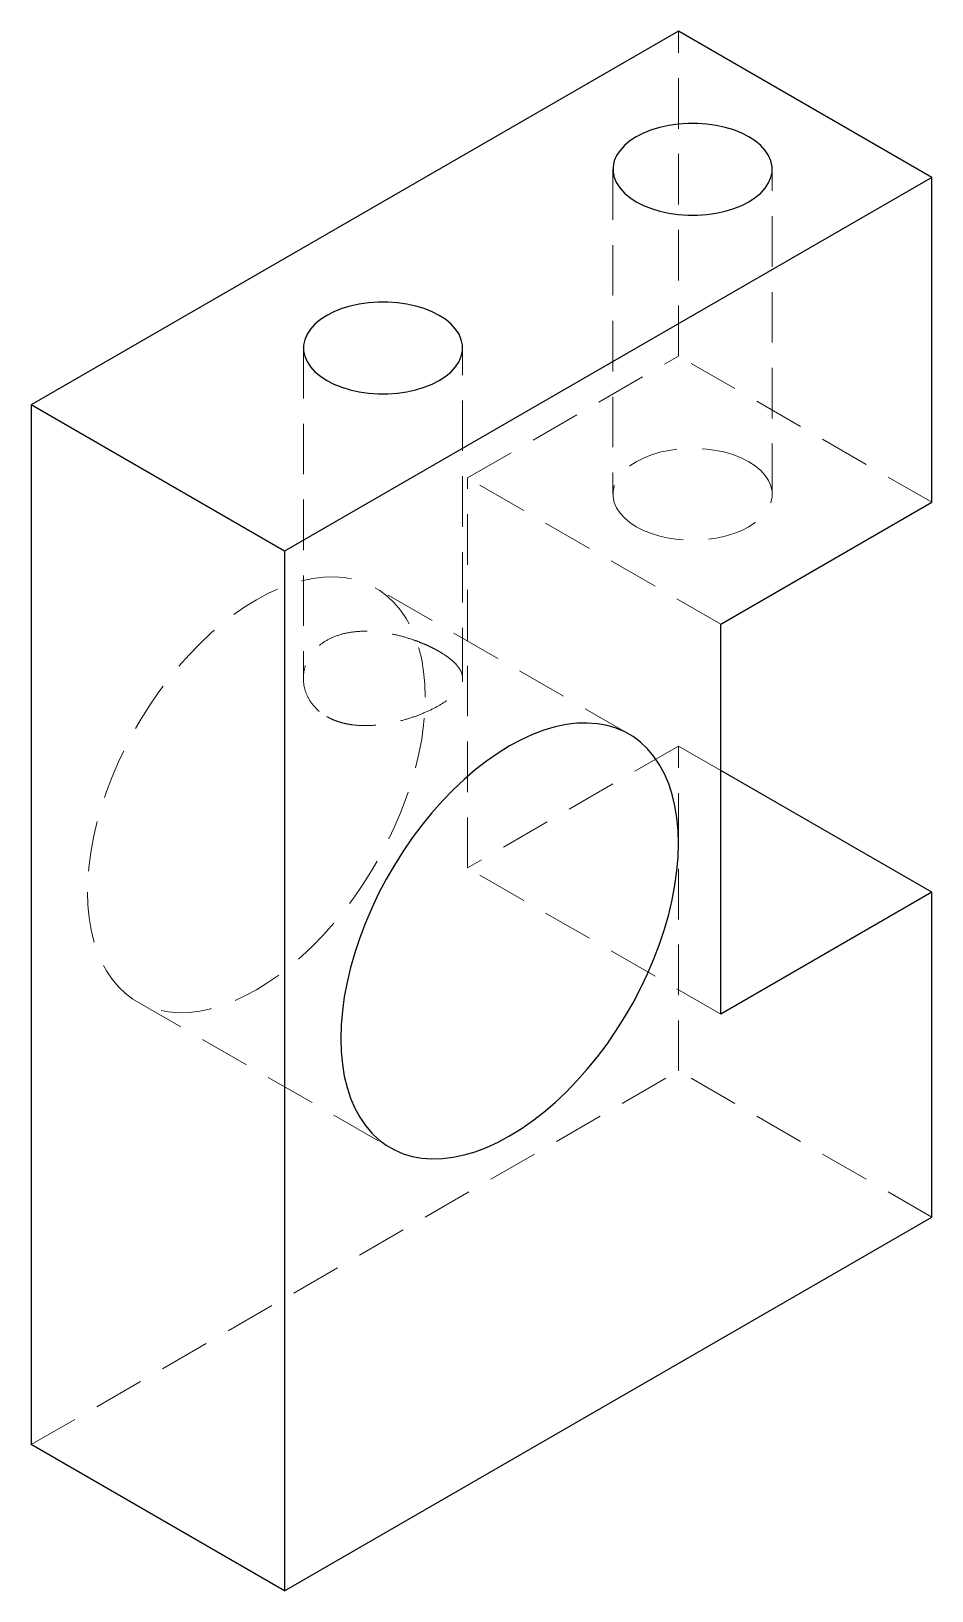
# Model space of a CAD drawing. Header units: millimetres. Extents: x 361 to 480, y 234 to 360.
# Drawn here: x 457.07 to 479.69, y 320.78 to 359.98 of the extents above.
import ezdxf

# ---------------------------------------------------------------- set-up
doc = ezdxf.new("R2010")
doc.units = ezdxf.units.MM
doc.linetypes.add('HIDDEN', pattern=[1.905, 1.27, -0.635])

msp = doc.modelspace()

# ---------------------------------------------------------------- linework, layer by layer
at = {"color": 7, "linetype": 'Continuous', "lineweight": 25}
for p, q in [((473.33, 359.976), (457.066, 350.587)), ((479.694, 356.302), (473.33, 359.976)), ((479.694, 356.302), (463.43, 346.913)), ((479.694, 348.137), (479.694, 356.302)), ((463.43, 346.913), (457.066, 350.587)), ((457.066, 350.587), (457.066, 324.458)), ((474.39, 345.075), (479.694, 348.137)), ((463.43, 346.913), (463.43, 320.784)), ((474.39, 335.277), (474.39, 345.075)), ((479.694, 338.338), (474.39, 341.4)), ((479.694, 338.338), (474.39, 335.277)), ((479.694, 330.173), (479.694, 338.338)), ((463.43, 320.784), (479.694, 330.173)), ((463.43, 320.784), (457.066, 324.458))]:
    msp.add_line(p, q, dxfattribs=at)
at = {"color": 7, "linetype": 'HIDDEN', "lineweight": 18}
for p, q in [((473.33, 351.81), (473.33, 359.976)), ((471.683, 356.506), (471.683, 348.341)), ((475.683, 348.341), (475.683, 356.506)), ((463.905, 352.016), (463.905, 343.712)), ((467.905, 343.712), (467.905, 352.016)), ((468.026, 348.749), (473.33, 351.81)), ((479.694, 348.137), (473.33, 351.81)), ((474.39, 345.075), (468.026, 348.749)), ((468.026, 338.95), (468.026, 348.749)), ((472.087, 342.311), (465.723, 345.984)), ((473.33, 342.012), (468.026, 338.95)), ((474.39, 341.4), (473.33, 342.012)), ((473.33, 333.847), (473.33, 342.012)), ((474.39, 335.277), (468.026, 338.95)), ((459.723, 335.592), (466.087, 331.918)), ((457.066, 324.458), (473.33, 333.847)), ((479.694, 330.173), (473.33, 333.847))]:
    msp.add_line(p, q, dxfattribs=at)
at = {"color": 7, "linetype": 'Continuous', "lineweight": 25, "flags": 128}
for points in [[(475.098, 357.323), (474.917, 357.415), (474.718, 357.494), (474.504, 357.559), (474.278, 357.608), (474.044, 357.642), (473.804, 357.659), (473.563, 357.659), (473.323, 357.642), (473.088, 357.608), (472.862, 357.559), (472.649, 357.494), (472.45, 357.415), (472.269, 357.323), (472.109, 357.218), (471.972, 357.103), (471.86, 356.98), (471.774, 356.85), (471.716, 356.714), (471.687, 356.576), (471.687, 356.436), (471.716, 356.298), (471.774, 356.163), (471.86, 356.032), (471.972, 355.909), (472.109, 355.794), (472.269, 355.69)], [(472.269, 355.69), (472.45, 355.597), (472.649, 355.518), (472.862, 355.453), (473.088, 355.404), (473.323, 355.371), (473.563, 355.354), (473.804, 355.354), (474.044, 355.371), (474.278, 355.404), (474.504, 355.453), (474.718, 355.518), (474.917, 355.597), (475.098, 355.69), (475.258, 355.794), (475.395, 355.909), (475.507, 356.032), (475.593, 356.163), (475.651, 356.298), (475.68, 356.436), (475.68, 356.576), (475.651, 356.714), (475.593, 356.85), (475.507, 356.98), (475.395, 357.103), (475.258, 357.218), (475.098, 357.323)], [(467.319, 352.832), (467.139, 352.925), (466.94, 353.004), (466.726, 353.069), (466.5, 353.118), (466.266, 353.152), (466.026, 353.168), (465.784, 353.168), (465.545, 353.152), (465.31, 353.118), (465.084, 353.069), (464.87, 353.004), (464.672, 352.925), (464.491, 352.832), (464.331, 352.728), (464.194, 352.613), (464.081, 352.49), (463.996, 352.359), (463.938, 352.224), (463.909, 352.086), (463.909, 351.946), (463.938, 351.808), (463.996, 351.672), (464.081, 351.542), (464.194, 351.419), (464.331, 351.304), (464.491, 351.2)], [(464.491, 351.2), (464.672, 351.107), (464.87, 351.028), (465.084, 350.963), (465.31, 350.914), (465.545, 350.88), (465.784, 350.863), (466.026, 350.863), (466.266, 350.88), (466.5, 350.914), (466.726, 350.963), (466.94, 351.028), (467.139, 351.107), (467.319, 351.2), (467.48, 351.304), (467.617, 351.419), (467.729, 351.542), (467.815, 351.672), (467.872, 351.808), (467.901, 351.946), (467.901, 352.086), (467.872, 352.224), (467.815, 352.359), (467.729, 352.49), (467.617, 352.613), (467.48, 352.728), (467.319, 352.832)], [(473.33, 339.564), (473.32, 339.892), (473.29, 340.208), (473.241, 340.509), (473.172, 340.795), (473.085, 341.063), (472.979, 341.313), (472.854, 341.543), (472.712, 341.753), (472.553, 341.941), (472.378, 342.106), (472.188, 342.248), (471.983, 342.367), (471.765, 342.46), (471.534, 342.529), (471.292, 342.573), (471.039, 342.591), (470.777, 342.584), (470.508, 342.551), (470.232, 342.493), (469.95, 342.409), (469.665, 342.301), (469.377, 342.169), (469.087, 342.014), (468.798, 341.835), (468.509, 341.634), (468.224, 341.413), (467.942, 341.171), (467.666, 340.911), (467.397, 340.632), (467.135, 340.338), (466.883, 340.028), (466.64, 339.704), (466.41, 339.369), (466.191, 339.023), (465.986, 338.668), (465.796, 338.306), (465.621, 337.939), (465.462, 337.567), (465.32, 337.194), (465.196, 336.82), (465.089, 336.447), (465.002, 336.078), (464.933, 335.713), (464.884, 335.355), (464.854, 335.005), (464.844, 334.665)], [(464.844, 334.665), (464.854, 334.337), (464.884, 334.021), (464.933, 333.72), (465.002, 333.434), (465.089, 333.166), (465.196, 332.916), (465.32, 332.686), (465.462, 332.476), (465.621, 332.288), (465.796, 332.123), (465.986, 331.98), (466.191, 331.862), (466.41, 331.768), (466.64, 331.699), (466.883, 331.656), (467.135, 331.638), (467.397, 331.645), (467.666, 331.678), (467.942, 331.736), (468.224, 331.819), (468.509, 331.927), (468.798, 332.059), (469.087, 332.215), (469.377, 332.394), (469.665, 332.594), (469.95, 332.816), (470.232, 333.058), (470.508, 333.318), (470.777, 333.596), (471.039, 333.891), (471.292, 334.201), (471.534, 334.524), (471.765, 334.86), (471.983, 335.206), (472.188, 335.56), (472.378, 335.922), (472.553, 336.29), (472.712, 336.661), (472.854, 337.035), (472.979, 337.409), (473.085, 337.782), (473.172, 338.151), (473.241, 338.516), (473.29, 338.874), (473.32, 339.224), (473.33, 339.564)]]:
    msp.add_lwpolyline(points, dxfattribs=at)
at = {"color": 7, "linetype": 'HIDDEN', "lineweight": 18, "flags": 128}
for points in [[(472.269, 347.524), (472.109, 347.629), (471.972, 347.743), (471.86, 347.867), (471.774, 347.997), (471.716, 348.133), (471.687, 348.271), (471.687, 348.41), (471.716, 348.549), (471.774, 348.684), (471.86, 348.815), (471.972, 348.938), (472.109, 349.053), (472.269, 349.157), (472.45, 349.25), (472.649, 349.329), (472.862, 349.394), (473.088, 349.443), (473.323, 349.476), (473.563, 349.493), (473.804, 349.493), (474.044, 349.476), (474.278, 349.443), (474.504, 349.394), (474.718, 349.329), (474.917, 349.25), (475.098, 349.157)], [(475.098, 349.157), (475.258, 349.053), (475.395, 348.938), (475.507, 348.815), (475.593, 348.684), (475.651, 348.549), (475.68, 348.41), (475.68, 348.271), (475.651, 348.133), (475.593, 347.997), (475.507, 347.867), (475.395, 347.743), (475.258, 347.629), (475.098, 347.524), (474.917, 347.432), (474.718, 347.353), (474.504, 347.288), (474.278, 347.238), (474.044, 347.205), (473.804, 347.188), (473.563, 347.188), (473.323, 347.205), (473.088, 347.238), (472.862, 347.288), (472.649, 347.353), (472.45, 347.432), (472.269, 347.524)], [(466.966, 343.237), (466.956, 343.566), (466.926, 343.882), (466.877, 344.183), (466.808, 344.468), (466.721, 344.737), (466.615, 344.987), (466.49, 345.217), (466.348, 345.426), (466.189, 345.614), (466.014, 345.78), (465.824, 345.922), (465.619, 346.04), (465.401, 346.134), (465.17, 346.203), (464.928, 346.247), (464.675, 346.265), (464.413, 346.258), (464.144, 346.225), (463.868, 346.167), (463.586, 346.083), (463.301, 345.975), (463.013, 345.843), (462.723, 345.687), (462.434, 345.509), (462.145, 345.308), (461.86, 345.087), (461.579, 344.845), (461.302, 344.584), (461.033, 344.306), (460.771, 344.011), (460.519, 343.702), (460.277, 343.378), (460.046, 343.043), (459.827, 342.697), (459.622, 342.342), (459.432, 341.98), (459.257, 341.613), (459.098, 341.241), (458.956, 340.868), (458.832, 340.494), (458.725, 340.121), (458.638, 339.752), (458.569, 339.387), (458.52, 339.029), (458.49, 338.679), (458.481, 338.339)], [(458.481, 338.339), (458.49, 338.01), (458.52, 337.695), (458.569, 337.393), (458.638, 337.108), (458.725, 336.84), (458.832, 336.59), (458.956, 336.36), (459.098, 336.15), (459.257, 335.962), (459.432, 335.796), (459.622, 335.654), (459.827, 335.536), (460.046, 335.442), (460.277, 335.373), (460.519, 335.33), (460.771, 335.311), (461.033, 335.319), (461.302, 335.352), (461.579, 335.41), (461.86, 335.493), (462.145, 335.601), (462.434, 335.733), (462.723, 335.889), (463.013, 336.068), (463.301, 336.268), (463.586, 336.49), (463.868, 336.731), (464.144, 336.992), (464.413, 337.27), (464.675, 337.565), (464.928, 337.875), (465.17, 338.198), (465.401, 338.533), (465.619, 338.879), (465.824, 339.234), (466.014, 339.596), (466.189, 339.964), (466.348, 340.335), (466.49, 340.709), (466.615, 341.083), (466.721, 341.455), (466.808, 341.825), (466.877, 342.189), (466.926, 342.547), (466.956, 342.897), (466.966, 343.237)]]:
    msp.add_lwpolyline(points, dxfattribs=at)
at = {"color": 7, "linetype": 'HIDDEN', "lineweight": 18}
for points, knots in [([(467.319, 344.387), (467.288, 344.404), (467.225, 344.44), (467.123, 344.492), (466.998, 344.551), (466.847, 344.615), (466.61, 344.703), (466.296, 344.798), (465.906, 344.874), (465.515, 344.907), (465.138, 344.887), (464.788, 344.811), (464.482, 344.676), (464.229, 344.488), (464.044, 344.255), (463.93, 343.992), (463.893, 343.712), (463.93, 343.432), (464.032, 343.196), (464.167, 343.011), (464.312, 342.868), (464.431, 342.792), (464.491, 342.754)], [0, 0, 0, 0, 0.020709, 0.041497, 0.062466, 0.093795, 0.125051, 0.187271, 0.250111, 0.312732, 0.375156, 0.437759, 0.500064, 0.562365, 0.624978, 0.687351, 0.749935, 0.812689, 0.874842, 0.916908, 0.95836, 1, 1, 1, 1]), ([(464.491, 342.754), (464.523, 342.737), (464.586, 342.702), (464.688, 342.658), (464.794, 342.62), (464.906, 342.588), (465.022, 342.563), (465.221, 342.532), (465.515, 342.517), (465.905, 342.551), (466.295, 342.627), (466.672, 342.738), (467.021, 342.876), (467.328, 343.032), (467.581, 343.198), (467.766, 343.37), (467.881, 343.542), (467.918, 343.713), (467.88, 343.883), (467.778, 344.035), (467.643, 344.166), (467.498, 344.278), (467.379, 344.351), (467.319, 344.387)], [0, 0, 0, 0, 0.020907, 0.041667, 0.062381, 0.083149, 0.104072, 0.125247, 0.187427, 0.250225, 0.312679, 0.375064, 0.437622, 0.499884, 0.562253, 0.624934, 0.687419, 0.750116, 0.812893, 0.875067, 0.917056, 0.958434, 1, 1, 1, 1])]:
    msp.add_open_spline(points, degree=3, knots=knots, dxfattribs=at)

doc.saveas('drawing.dxf')
